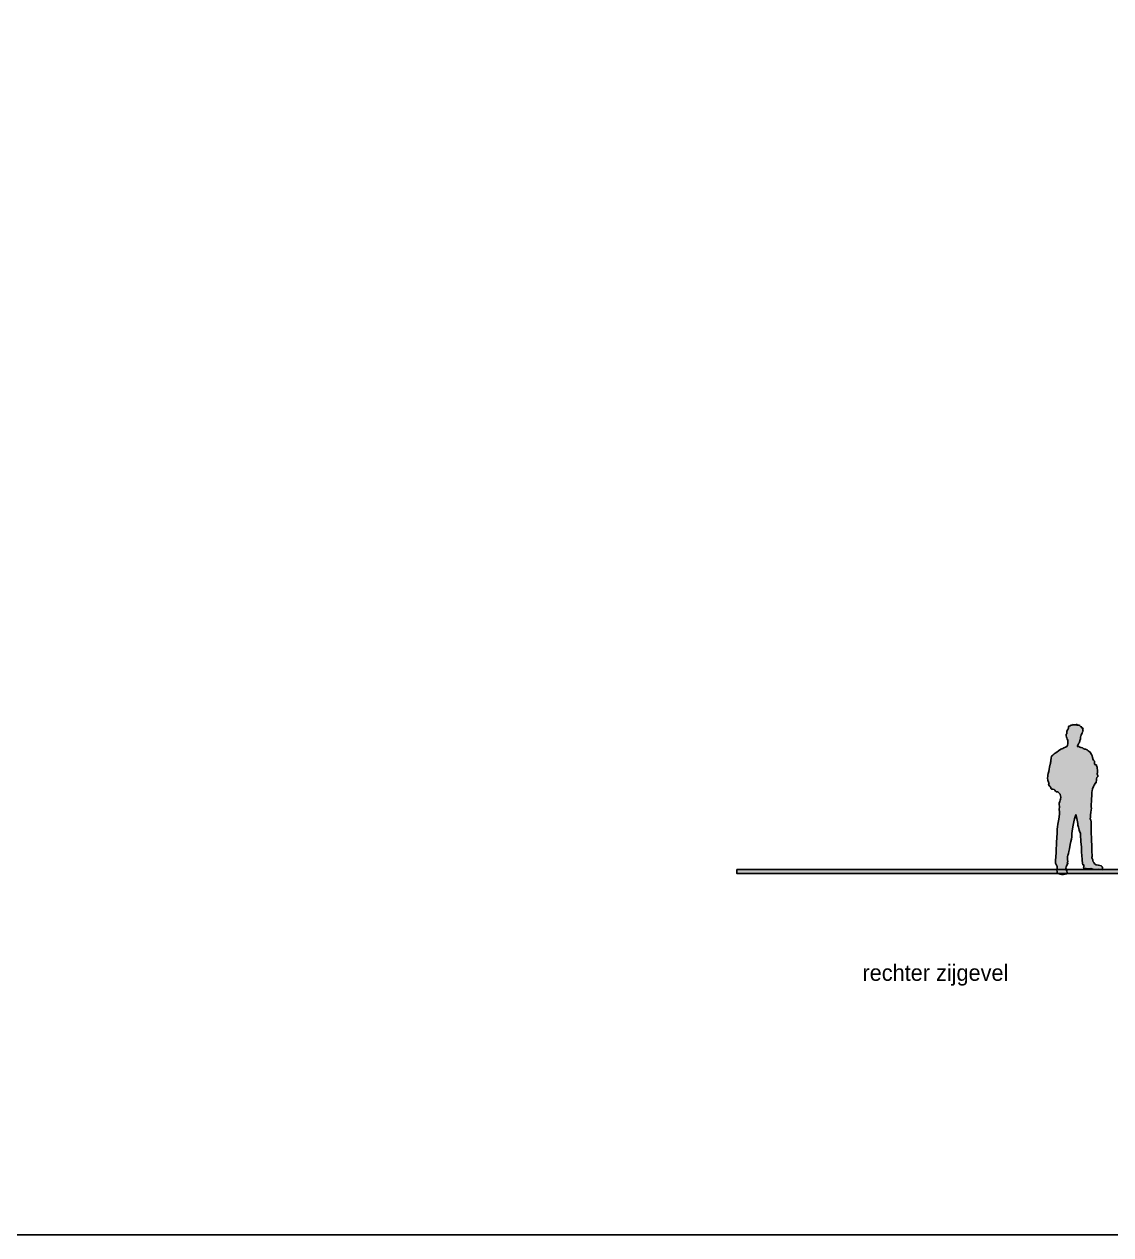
# Model space of a CAD drawing. Header units: millimetres. Extents: x 194362 to 347421, y -189721 to -131700.
# Drawn here: x 314472 to 327867, y -161557 to -146629 of the extents above; entities that cross this region are included whole.
import ezdxf

# ---------------------------------------------------------------- set-up
doc = ezdxf.new("R2010")
doc.units = ezdxf.units.MM
doc.layers.add('text', color=7, linetype='Continuous')
doc.styles.get("Standard").update_dxf_attribs({"font": 'LSANS.TTF', "height": 20})

# ---------------------------------------------------------------- blocks, each defined once
blk = doc.blocks.new('mib6')
blk.add_hatch(color=256).paths.add_polyline_path([(151.9, 134.8), (151.3, 134.3), (150.7, 133.7), (149.6, 133.6), (149.2, 133.4), (148.9, 132.7), (148.9, 131.1), (147.9, 129.5), (147.6, 128.9), (146.9, 127), (146.6, 124.1), (146.1, 123.4), (145.9, 121.7), (146.2, 120.1), (146.7, 119), (147.3, 117.5), (147.8, 116.4), (148.1, 114.8), (148.1, 111.9), (147.5, 109.6), (146.6, 108.4), (145.2, 107.5), (143.1, 106.9), (141.6, 106.1), (139.2, 104.9), (136.6, 103.1), (134.5, 101.6), (132.3, 100), (131.2, 99.2), (129.3, 97.7), (128, 96.4), (127.4, 94.1), (127.1, 91), (126.9, 90), (126.7, 88.6), (126.5, 87.6), (126.2, 86.6), (125.2, 82.8), (124.8, 80.5), (124.4, 77.6), (123.9, 74.9), (123.5, 73), (123.4, 72), (123.3, 71.5), (123.1, 69.6), (123.1, 69), (123.2, 67.3), (123.3, 66.3), (123.6, 65.6), (124.1, 64.6), (124.7, 63.4), (124.8, 62.6), (124.3, 61.4), (124.9, 60.2), (125.8, 59), (126.9, 58.2), (127.2, 57.4), (127.2, 56.6), (128, 55.7), (128.7, 55.6), (129.3, 55.6), (131.1, 55.2), (131.7, 54.8), (132, 54.4), (132.7, 53.3), (133.7, 52.4), (134.7, 52.4), (135.3, 52.5), (135.7, 52.6), (138.4, 49.8), (138.5, 49), (139.2, 46), (139.1, 43.4), (138.7, 42.1), (138.2, 40.6), (137.4, 38.5), (137.3, 36.7), (137.5, 34.2), (137.4, 30.4), (137.6, 28.2), (137.7, 25.1), (136.7, 18.6), (135.7, 12.5), (135.4, 9.4), (135, 6.5), (134.9, 3.8), (134.7, 2.1), (134.4, -4.1), (134.1, -9.6), (134, -12.2), (133.6, -18.6), (133.4, -22.9), (133.2, -27.2), (132.8, -32.7), (132.7, -35.6), (134.9, -39.6), (134.8, -41.9), (134.6, -44), (134.7, -45.7), (134.7, -47.1), (135.3, -48), (136.2, -48.4), (138.4, -49), (140.3, -49.3), (142.8, -49.3), (144.3, -49.1), (146.6, -48.6), (147.2, -47.6), (147.3, -46.8), (146.8, -45.3), (146.5, -44), (145.7, -41.6), (145.8, -40), (146.3, -39), (148.1, -35.6), (147.1, -35.2), (147.8, -33.5), (147.6, -31.5), (147.7, -27.5), (148, -25.8), (148.2, -24.9), (148.6, -23.6), (149.1, -21.1), (149.9, -18), (151, -12.5), (151.8, -8.9), (152.3, -5.7), (152.7, -3.2), (153.1, 1.3), (153.9, 7), (154.6, 11.2), (155.4, 15.5), (156.2, 19.3), (158, 24.2), (158.9, 19.4), (159.3, 17.4), (160.1, 13.5), (160.5, 11.2), (161, 9.1), (161.5, 7.2), (162, 5.4), (162.4, 3.9), (162.8, 2.7), (163.5, 1.7), (163.5, 0.8), (163.5, 0.1), (163.4, -0.5), (163.6, -3.5), (163.8, -5.8), (164, -8.7), (164.9, -15.9), (164.9, -22.2), (165.2, -25.6), (165.6, -31.5), (166.1, -35.8), (166.6, -37.6), (167.7, -37.6), (167.5, -39.5), (167.4, -41.2), (167.5, -41.7), (170.5, -42.2), (173.4, -42.4), (176.3, -42.2), (178.9, -42.7), (183.5, -43.1), (185.7, -42.9), (190.2, -43.6), (190.8, -41), (190.1, -39.9), (189.2, -38.7), (188.9, -38.6), (185.6, -38.1), (182.7, -37.5), (181, -36.1), (179.9, -34.7), (179.2, -33.8), (178.9, -32.1), (178.6, -31), (178.3, -30.6), (178.1, -29.6), (177.7, -29.1), (177.7, -28.6), (177.9, -27.1), (177.8, -25), (177.7, -21.8), (177.6, -19.1), (177.5, -16), (177.4, -12.5), (177.2, -8.8), (177.1, -4.9), (176.9, 2.2), (176.7, 9.2), (176.6, 14.1), (176.6, 15.6), (176.5, 17.4), (175.6, 19), (175.8, 21.2), (176, 24.1), (176.3, 27.1), (176.9, 30.1), (177, 32), (176.9, 34), (176.9, 36.7), (176.9, 37.8), (177, 40), (177.1, 42.3), (177.2, 44.4), (177.5, 47.2), (177.7, 49.1), (177.7, 52), (177.8, 53.8), (178.4, 56), (179.8, 59.1), (180.5, 60.8), (181.5, 62.7), (181.8, 63.4), (182.9, 63.6), (183, 64.9), (183.2, 66.4), (183.4, 68.1), (183.5, 68.6), (183.9, 70.1), (185, 71.3), (185.1, 72.5), (184.2, 74.2), (184, 75.3), (184.7, 76.1), (184.7, 77.1), (184.6, 78.3), (184.5, 79.6), (184.3, 81.1), (184.1, 82.9), (183.9, 83.7), (183.4, 84.2), (183.4, 85.5), (182.3, 85.9), (181.4, 86.3), (181, 87.6), (180.7, 90.2), (179.9, 91.1), (179.5, 91.6), (178.9, 92.7), (178.6, 93.6), (178.4, 94.8), (178.1, 96.9), (177.2, 98.7), (175.9, 100.6), (174.9, 101.8), (174.4, 102.3), (173.2, 103.2), (172.1, 103.9), (171.7, 104.1), (169.8, 104.9), (168.9, 105.3), (166.9, 106.1), (165.9, 106.6), (164.1, 107.1), (162.9, 107.7), (161.4, 108.2), (160.4, 108.2), (159.8, 108.2), (160.6, 108.5), (160.3, 108.6), (159.9, 109), (160.4, 110.1), (161.2, 111.7), (161.7, 112.7), (162.3, 113.5), (162.4, 114.2), (162.6, 115.1), (162.9, 116), (163.3, 116.8), (163.6, 117.7), (163.6, 118.5), (163.5, 119.4), (163.6, 120.1), (164.1, 121.5), (164.3, 121.9), (164.3, 122.8), (164.2, 122.9), (165.8, 124.9), (166.2, 126.4), (166.7, 127.5), (166.5, 128.3), (166.4, 128.8), (166.4, 129.7), (166.9, 130.3), (166.7, 130.6), (166, 130.8), (164.8, 131.6), (164.8, 131.9), (165.1, 132.5), (164.8, 132.5), (164.3, 132.5), (163.8, 132.7), (163.5, 133.2), (163.2, 133.5), (162.9, 134), (162.7, 134.4), (161.5, 134.9), (161.3, 134.8), (161, 134.8), (160.4, 134.8), (160.2, 134.5), (159.7, 134.5), (159.7, 134.9), (159.4, 134.6), (159.1, 134.5), (159.1, 135.1), (158.9, 134.7), (159.2, 135.7), (158.8, 135.7), (157.7, 135.3), (156.7, 135.2), (155.5, 135.3), (154.8, 135.5), (155, 135), (153.8, 135.4), (153.9, 134.9), (153.6, 134.7), (153, 134.6), (152.6, 134.6)])
blk.add_lwpolyline([(151.9, 134.8), (151.3, 134.3), (150.7, 133.7), (149.6, 133.6), (149.2, 133.4), (148.9, 132.7), (148.9, 131.1), (148.9, 131.1), (147.9, 129.5), (147.6, 128.9), (146.9, 127), (146.9, 127), (146.6, 124.1), (146.1, 123.4), (145.9, 121.7), (146.2, 120.1), (146.7, 119), (147.3, 117.5), (147.8, 116.4), (148.1, 114.8), (148.1, 111.9), (147.5, 109.6), (146.6, 108.4), (145.2, 107.5), (143.1, 106.9), (141.6, 106.1), (139.2, 104.9), (136.6, 103.1), (134.5, 101.6), (132.3, 100), (131.2, 99.2), (129.3, 97.7), (128, 96.4), (127.4, 94.1), (127.1, 91), (126.9, 90), (126.7, 88.6), (126.5, 87.6), (126.2, 86.6), (125.2, 82.8), (124.8, 80.5), (124.4, 77.6), (123.9, 74.9), (123.5, 73), (123.4, 72), (123.3, 71.5), (123.1, 69.6), (123.1, 69), (123.2, 67.3), (123.3, 66.3), (123.6, 65.6), (124.1, 64.6), (124.7, 63.4), (124.8, 62.6), (124.3, 61.4), (124.9, 60.2), (125.8, 59), (126.9, 58.2), (127.2, 57.4), (127.2, 56.6), (128, 55.7), (128.7, 55.6), (129.3, 55.6), (131.1, 55.2), (131.7, 54.8), (132, 54.4), (132.7, 53.3), (133.7, 52.4), (134.7, 52.4), (135.3, 52.5), (135.7, 52.6), (138.4, 49.8), (138.5, 49), (139.2, 46), (139.1, 43.4), (138.7, 42.1), (138.2, 40.6), (137.4, 38.5), (137.3, 36.7), (137.5, 34.2), (137.4, 30.4), (137.6, 28.2), (137.7, 25.1), (136.7, 18.6), (135.7, 12.5), (135.4, 9.4), (135, 6.5), (134.9, 3.8), (134.7, 2.1), (134.4, -4.1), (134.1, -9.6), (134, -12.2), (133.6, -18.6), (133.4, -22.9), (133.2, -27.2), (132.8, -32.7), (132.7, -35.6), (134.9, -39.6), (134.8, -41.9), (134.6, -44), (134.7, -45.7), (134.7, -47.1), (135.3, -48), (136.2, -48.4), (138.4, -49), (140.3, -49.3), (142.8, -49.3), (144.3, -49.1), (146.6, -48.6), (147.2, -47.6), (147.3, -46.8), (146.8, -45.3), (146.5, -44), (145.7, -41.6), (145.8, -40), (146.3, -39), (148.1, -35.6), (147.1, -35.2), (147.8, -33.5), (147.6, -31.5), (147.7, -27.5), (148, -25.8), (148.2, -24.9), (148.6, -23.6), (149.1, -21.1), (149.9, -18), (151, -12.5), (151.8, -8.9), (152.3, -5.7), (152.7, -3.2), (153.1, 1.3), (153.9, 7), (154.6, 11.2), (155.4, 15.5), (156.2, 19.3), (158, 24.2), (158.9, 19.4), (159.3, 17.4), (160.1, 13.5), (160.5, 11.2), (161, 9.1), (161.5, 7.2), (162, 5.4), (162.4, 3.9), (162.8, 2.7), (163.5, 1.7), (163.5, 0.8), (163.5, 0.1), (163.4, -0.5), (163.6, -3.5), (163.8, -5.8), (164, -8.7), (164.9, -15.9), (164.9, -22.2), (165.2, -25.6), (165.6, -31.5), (166.1, -35.8), (166.6, -37.6), (167.7, -37.6), (167.5, -39.5), (167.4, -41.2), (167.5, -41.7), (170.5, -42.2), (173.4, -42.4), (176.3, -42.2), (178.9, -42.7), (183.5, -43.1), (185.7, -42.9), (190.2, -43.6), (190.8, -41), (190.1, -39.9), (189.2, -38.7), (188.9, -38.6), (185.6, -38.1), (182.7, -37.5), (181, -36.1), (179.9, -34.7), (179.2, -33.8), (178.9, -32.1), (178.6, -31), (178.3, -30.6), (178.1, -29.6), (177.7, -29.1), (177.7, -28.6), (177.9, -27.1), (177.8, -25), (177.7, -21.8), (177.6, -19.1), (177.5, -16), (177.4, -12.5), (177.2, -8.8), (177.1, -4.9), (176.9, 2.2), (176.7, 9.2), (176.6, 14.1), (176.6, 15.6), (176.5, 17.4), (175.6, 19), (175.8, 21.2), (176, 24.1), (176.3, 27.1), (176.9, 30.1), (177, 32), (176.9, 34), (176.9, 36.7), (176.9, 37.8), (177, 40), (177.1, 42.3), (177.2, 44.4), (177.5, 47.2), (177.7, 49.1), (177.7, 52), (177.8, 53.8), (178.4, 56), (179.8, 59.1), (180.5, 60.8), (181.5, 62.7), (181.8, 63.4), (182.9, 63.6), (183, 64.9), (183.2, 66.4), (183.4, 68.1), (183.5, 68.6), (183.9, 70.1), (185, 71.3), (185.1, 72.5), (184.2, 74.2), (184, 75.3), (184.7, 76.1), (184.7, 77.1), (184.6, 78.3), (184.5, 79.6), (184.3, 81.1), (184.1, 82.9), (183.9, 83.7), (183.4, 84.2), (183.4, 85.5), (182.3, 85.9), (181.4, 86.3), (181, 87.6), (180.7, 90.2), (179.9, 91.1), (179.5, 91.6), (178.9, 92.7), (178.6, 93.6), (178.4, 94.8), (178.1, 96.9), (177.2, 98.7), (175.9, 100.6), (174.9, 101.8), (174.4, 102.3), (173.2, 103.2), (172.1, 103.9), (171.7, 104.1), (169.8, 104.9), (168.9, 105.3), (166.9, 106.1), (165.9, 106.6), (164.1, 107.1), (162.9, 107.7), (161.4, 108.2), (160.4, 108.2), (159.8, 108.2), (160.6, 108.5), (160.3, 108.6), (159.9, 109), (160.4, 110.1), (161.2, 111.7), (161.7, 112.7), (162.3, 113.5), (162.4, 114.2), (162.6, 115.1), (162.9, 116), (163.3, 116.8), (163.6, 117.7), (163.6, 118.5), (163.5, 119.4), (163.6, 120.1), (164.1, 121.5), (164.3, 121.9), (164.3, 122.8), (164.2, 122.9), (165.8, 124.9), (166.2, 126.4), (166.7, 127.5), (166.5, 128.3), (166.4, 128.8), (166.4, 129.7), (166.9, 130.3), (166.7, 130.6), (166, 130.8), (164.8, 131.6), (164.8, 131.9), (165.1, 132.5), (164.8, 132.5), (164.3, 132.5), (163.8, 132.7), (163.5, 133.2), (163.2, 133.5), (162.9, 134), (162.7, 134.4), (161.5, 134.9), (161.3, 134.8), (161, 134.8), (160.4, 134.8), (160.2, 134.5), (159.7, 134.5), (159.7, 134.9), (159.4, 134.6), (159.1, 134.5), (159.1, 135.1), (158.9, 134.7), (159.2, 135.7), (158.8, 135.7), (157.7, 135.3), (156.7, 135.2), (156.7, 135.2), (155.5, 135.3), (154.8, 135.5), (155, 135), (153.8, 135.4), (153.9, 134.9), (153.6, 134.7), (153, 134.6), (152.6, 134.6)], close=True)

msp = doc.modelspace()

# ---------------------------------------------------------------- hatches: boundary and pattern name
h = msp.add_hatch(color=256)
h.dxf.hatch_style = 1
h.paths.add_polyline_path([(323258.0562, -157052.60097), (344258.0562, -157052.60097), (344258.0562, -157102.60097), (323258.0562, -157102.60097)])

# ---------------------------------------------------------------- linework, layer by layer
msp.add_line((323258.0562, -157052.60097), (344258.0562, -157052.60097))
for points in [[(282423.63129, -161557.4657), (347421.45805, -161557.4657), (347421.45805, -131700.44972), (282423.63129, -131700.44972)], [(323258.0562, -157052.60097), (344258.0562, -157052.60097), (344258.0562, -157102.60097), (323258.0562, -157102.60097)]]:
    msp.add_lwpolyline(points, close=True)

# ---------------------------------------------------------------- block references
at = {"ltscale": 100, "xscale": 10, "yscale": 10, "zscale": 10}
msp.add_blockref('mib6', (325858.29017, -156619.92817), dxfattribs=at)

# ---------------------------------------------------------------- texts
at = {"layer": 'text', "insert": (324606.24044, -158225.81265), "char_height": 200, "width": 5617.67, "attachment_point": 1}
msp.add_mtext('\\pi-600,l800,t800;rechter zijgevel', dxfattribs=at)

doc.saveas('drawing.dxf')
